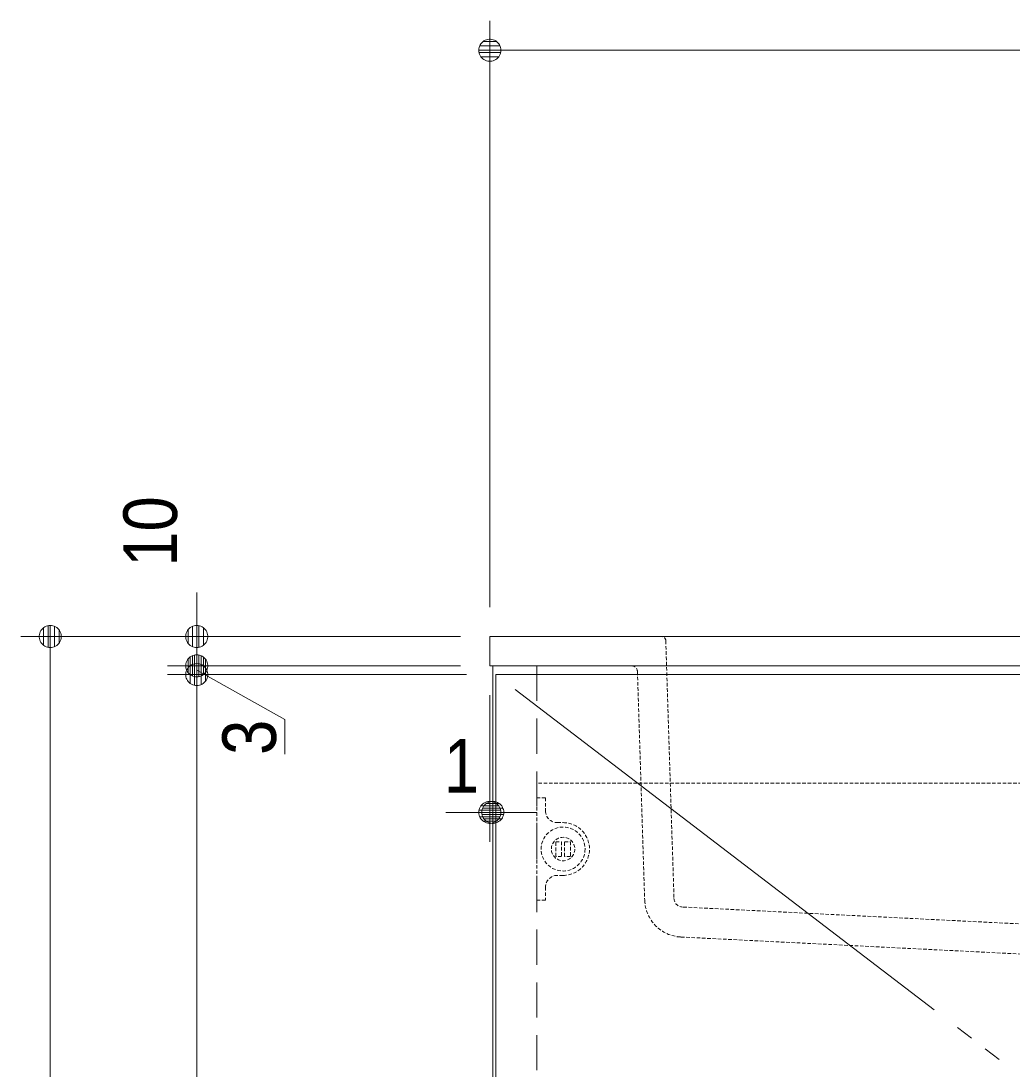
# Model space of a CAD drawing. Units: millimetres, scale not verified. Extents: x -3031 to 3031, y -1522 to 1522.
# Drawn here: x -1652.8 to -1314.6, y -227.6 to 130 of the extents above; entities that cross this region are included whole.
import ezdxf
from ezdxf.enums import TextEntityAlignment as Align

# ---------------------------------------------------------------- set-up
doc = ezdxf.new("R2010")
doc.units = ezdxf.units.MM
doc.header["$LTSCALE"] = 10
doc.linetypes.add('DASHED1', pattern=[1.8, 1.2, -0.6])
doc.linetypes.add('LONG_DOUBLE_CHAIN', pattern=[21.8, 18, -1, 0.6, -0.6, 0.6, -1])
for name, color, linetype, lineweight in [('0-1_5ボウル・キャビネット', 7, 'Continuous', 9), ('0-2_2寸法-2', 7, 'Continuous', 9), ('0-3_0', 7, 'Continuous', 9), ('0-4_2寸法-1', 7, 'Continuous', 9)]:
    doc.layers.add(name, color=color, linetype=linetype, lineweight=lineweight)
doc.styles.add('ＭＳ Ｐゴシック', font='')
doc.styles.get('ＭＳ Ｐゴシック').set_extended_font_data('MS PGothic')

# ---------------------------------------------------------------- blocks, each defined once
blk = doc.blocks.new('グループ-34')
at = {"layer": '0-1_5ボウル・キャビネット', "linetype": 'DASHED1'}
for p, q in [((-5990, -800), (-5404.5, -800)), ((-5404.5, -800), (-3490, -800)), ((-5389.5, -814.5), (-5361.6, -1693.8)), ((-1575.5, -800), (-3490, -800)), ((-1590.5, -814.5), (-1618.4, -1693.8)), ((-990, -800), (-1575.5, -800)), ((-5486.3, -919.4), (-5461.5, -1699.5)), ((-1493.7, -919.4), (-1518.5, -1699.5)), ((-3790, -1800), (-5333.1, -1722.8)), ((-3190, -1800), (-1646.9, -1722.8)), ((-3790, -1800), (-3190, -1800)), ((-3790, -1800), (-3770, -1820)), ((-3770, -1880), (-3770, -1820)), ((-3190, -1800), (-3210, -1820)), ((-3210, -1880), (-3210, -1820)), ((-5338, -1825.2), (-3974.9, -1893.4)), ((-1642, -1825.2), (-3005.1, -1893.4)), ((-3770, -1880), (-3690, -1880)), ((-3690, -1960), (-3690, -1880)), ((-3290, -1960), (-3290, -1880)), ((-3210, -1880), (-3290, -1880)), ((-3290, -1960), (-3690, -1960))]:
    blk.add_line(p, q, dxfattribs=at)
for points in [[(-5990, -800), (-5990, -900), (-5506.2, -900)], [(-990, -800), (-990, -900), (-1473.8, -900)], [(-3690, -1960), (-3890, -1960), (-3942, -1908)], [(-3290, -1960), (-3090, -1960), (-3038, -1908)]]:
    blk.add_lwpolyline(points, dxfattribs=at)
for centre, radius, start, end in [((-5404.5, -815), 15, 1.8202, 90), ((-1575.5, -815), 15, 90, 178.1798), ((-5506.2, -920), 20, 1.8202, 90), ((-1473.8, -920), 20, 90, 178.1798), ((-5331.5, -1695.4), 130, 181.8202, 267.1376), ((-5331.6, -1692.9), 30, 181.8202, 267.1376), ((-1648.4, -1692.9), 30, 272.8624, 358.1798), ((-1648.5, -1695.4), 130, 272.8624, 358.1798), ((-3977.4, -1943.3), 50, 45, 87.1376), ((-3002.6, -1943.3), 50, 92.8624, 135)]:
    blk.add_arc(centre, radius, start, end, dxfattribs=at)
blk = doc.blocks.new('グループ-35')
at = {"layer": '0-1_5ボウル・キャビネット'}
blk.add_lwpolyline([(-5990, -800), (-990, -800), (-990, -900), (-5990, -900)], close=True, dxfattribs=at)
blk.add_blockref('グループ-34', (0, 0), dxfattribs=at)
blk = doc.blocks.new('_Dot')
at = {"layer": '0-3_0'}
for p, q in [((-5, 0), (-10, 0)), ((4.89, 1), (-4.89, 1)), ((3.99, 3), (-3.99, 3)), ((4.58, -1.99), (-4.58, -1.99)), ((3, -3.99), (-3, -3.99))]:
    blk.add_line(p, q, dxfattribs=at)
for points in [[(5, 0), (4.96, 0.63), (4.84, 1.24), (4.65, 1.84), (4.38, 2.41), (4.05, 2.94), (3.64, 3.42), (3.19, 3.85), (2.68, 4.22), (2.13, 4.52), (1.55, 4.76), (0.94, 4.91), (0.31, 4.99), (-0.31, 4.99), (-0.94, 4.91), (-1.55, 4.76), (-2.13, 4.52), (-2.68, 4.22), (-3.19, 3.85), (-3.64, 3.42), (-4.05, 2.94), (-4.38, 2.41), (-4.65, 1.84), (-4.84, 1.24), (-4.96, 0.63), (-5, 0), (0, 0)], [(-5, 0), (-4.96, -0.63), (-4.84, -1.24), (-4.65, -1.84), (-4.38, -2.41), (-4.05, -2.94), (-3.64, -3.42), (-3.19, -3.85), (-2.68, -4.22), (-2.13, -4.52), (-1.55, -4.76), (-0.94, -4.91), (-0.31, -4.99), (0.31, -4.99), (0.94, -4.91), (1.55, -4.76), (2.13, -4.52), (2.68, -4.22), (3.19, -3.85), (3.64, -3.42), (4.05, -2.94), (4.38, -2.41), (4.65, -1.84), (4.84, -1.24), (4.96, -0.63), (5, 0), (0, 0)]]:
    blk.add_lwpolyline(points, close=True, dxfattribs=at)
blk = doc.blocks.new('グループ-39')
at = {"layer": '0-1_5ボウル・キャビネット'}
for p, q in [((-5830, -930), (-5830, -900)), ((-1150, -900), (-1150, -930))]:
    blk.add_line(p, q, dxfattribs=at)
at = {"layer": '0-1_5ボウル・キャビネット', "linetype": 'DASHED1'}
blk.add_line((-1150, -1300), (-5830, -1300), dxfattribs=at)
blk = doc.blocks.new('グループ-53')
at = {"layer": '0-1_5ボウル・キャビネット', "linetype": 'DASHED1'}
for p, q in [((-5760, -1435), (-5740, -1435)), ((-5740, -1615), (-5760, -1615))]:
    blk.add_line(p, q, dxfattribs=at)
blk.add_lwpolyline([(-5800, -1655), (-5800, -1700), (-5830, -1700), (-5830, -1350), (-5800, -1350), (-5800, -1395)], dxfattribs=at)
for points in [[(-5745, -1550), (-5765, -1550), (-5765, -1500), (-5745, -1500)], [(-5735, -1500), (-5715, -1500), (-5715, -1550), (-5735, -1550)]]:
    blk.add_lwpolyline(points, close=True, dxfattribs=at)
for radius in [75, 40]:
    blk.add_circle((-5740, -1525), radius, dxfattribs=at)
for centre, radius, start, end in [((-5760, -1395), 40, 180, 270), ((-5740, -1525), 90, 270, 90), ((-5760, -1655), 40, 90, 180)]:
    blk.add_arc(centre, radius, start, end, dxfattribs=at)

msp = doc.modelspace()

# ---------------------------------------------------------------- linework, layer by layer
at = {"layer": '0-1_5ボウル・キャビネット'}
msp.add_line((-1491.75, -90), (-1491.75, -900), dxfattribs=at)
at = {"layer": '0-1_5ボウル・キャビネット', "linetype": 'DASHED1'}
msp.add_lwpolyline([(-1491.75, -90), (-1476.75, -90), (-1476.75, -900), (-1491.75, -900)], close=True, dxfattribs=at)
at = {"layer": '0-1_5ボウル・キャビネット'}
msp.add_lwpolyline([(-1490.75, -93), (-994.75, -93), (-994.75, -865), (-1490.75, -865)], close=True, dxfattribs=at)
at = {"layer": '0-1_5ボウル・キャビネット', "linetype": 'LONG_DOUBLE_CHAIN'}
msp.add_lwpolyline([(-1490.75, -865), (-994.75, -472.13), (-1490.75, -93)], dxfattribs=at)
at = {"layer": '0-2_2寸法-2'}
for p, q in [((-1592.75, -72.5), (-1592.75, -64.99)), ((-1592.75, -82.5), (-1592.75, -74.99)), ((-1502.75, -80), (-1602.75, -80)), ((-1592.75, -90), (-1592.75, -80)), ((-1502.75, -90), (-1602.75, -90)), ((-1502.75, -90), (-1602.75, -90)), ((-1592.75, -90), (-1592.75, -93)), ((-1500.75, -93), (-1602.75, -93)), ((-1592.75, -97.5), (-1592.75, -105.01)), ((-1492.75, -100), (-1492.75, -150)), ((-1491.75, -100), (-1491.75, -150)), ((-1592.75, -100.5), (-1592.75, -108.01)), ((-1500.25, -140), (-1507.76, -140)), ((-1491.75, -140), (-1492.75, -140)), ((-1484.25, -140), (-1476.74, -140))]:
    msp.add_line(p, q, dxfattribs=at)
msp.add_lwpolyline([(-1562.75, -120.13), (-1562.75, -108.33), (-1592.75, -91.5)], dxfattribs=at)
at = {"layer": '0-4_2寸法-1'}
for p, q in [((-1492.75, -70), (-1492.75, 130)), ((-1000.25, 120), (-1485.25, 120)), ((-1602.75, -80), (-1652.75, -80)), ((-1642.75, -87.5), (-1642.75, -892.5)), ((-1500.75, -93), (-1602.75, -93)), ((-1592.75, -857.5), (-1592.75, -100.5))]:
    msp.add_line(p, q, dxfattribs=at)

# ---------------------------------------------------------------- block references
at = {"layer": '0-1_5ボウル・キャビネット', "xscale": 0.1, "yscale": 0.1}
for name in ['グループ-35', 'グループ-39', 'グループ-53']:
    msp.add_blockref(name, (-893.75, 0), dxfattribs=at)
at = {"layer": '0-2_2寸法-2', "xscale": 0.7503418, "yscale": 0.7503418}
for p, rotation in [((-1592.75, -80), 270), ((-1592.75, -90), 270), ((-1592.75, -90), 90), ((-1592.75, -93), 90), ((-1491.75, -140), 180)]:
    msp.add_blockref('_Dot', p, dxfattribs=dict(at, rotation=rotation))
msp.add_blockref('_Dot', (-1492.75, -140), dxfattribs=at)
at = {"layer": '0-4_2寸法-1', "xscale": 0.7503418, "yscale": 0.7503418}
for p, rotation in [((-1492.75, 120), 180), ((-1642.75, -80), 90), ((-1592.75, -93), 90)]:
    msp.add_blockref('_Dot', p, dxfattribs=dict(at, rotation=rotation))

# ---------------------------------------------------------------- texts
at = {"layer": '0-2_2寸法-2', "style": 'ＭＳ Ｐゴシック', "width": 0.9}
for s, p in [('10', (-1593.99, -56.16)), ('3', (-1560.22, -120.38))]:
    msp.add_text(s, height=18.33, rotation=90, dxfattribs=at).set_placement(p, align=Align.BOTTOM_LEFT)
msp.add_text('1', height=18.33, dxfattribs=at).set_placement((-1508.46, -138.76), align=Align.BOTTOM_LEFT)

doc.saveas('drawing.dxf')
